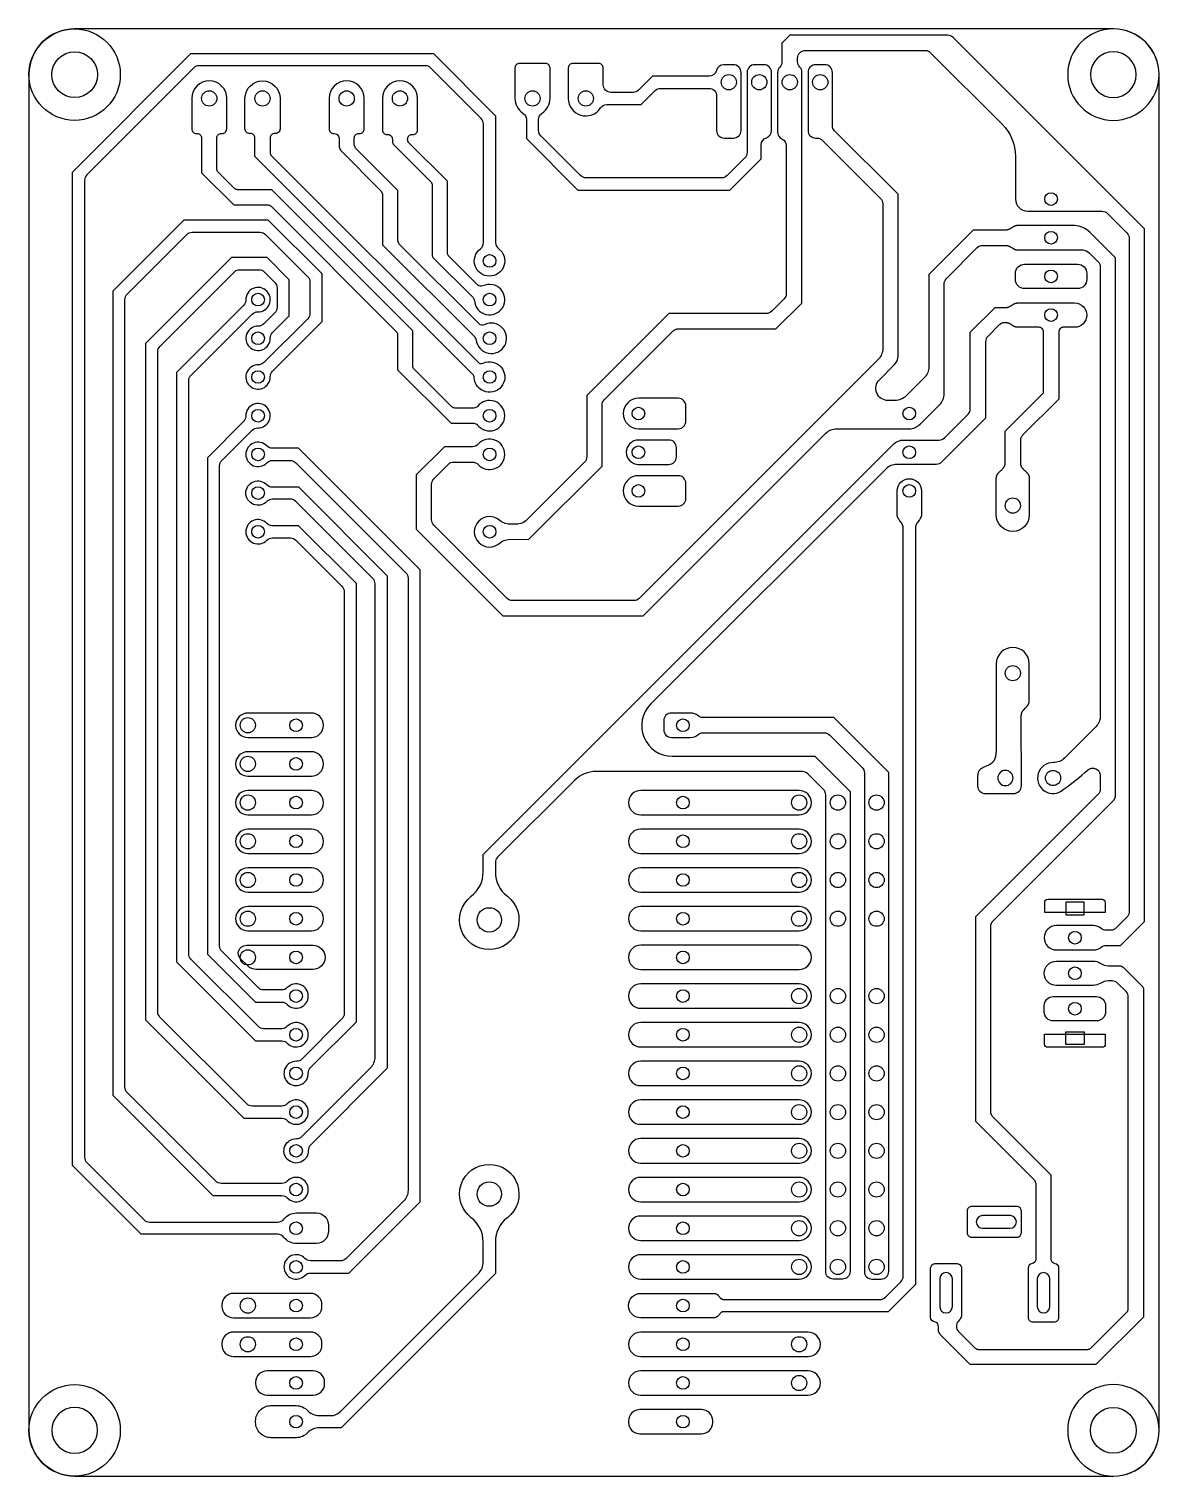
# Model space of a CAD drawing. Extents: x -177 to 52, y -70 to 234.
# Drawn here: x -22.4 to 51.8, y -41.5 to 53.5 of the extents above; entities that cross this region are included whole.
import ezdxf

# ---------------------------------------------------------------- set-up
doc = ezdxf.new("R2010")
doc.units = 0
for name, color, linetype in [('DEFAULT', 7, 'CONTINUOUS'), ('HOLES', 22, 'CONTINUOUS'), ('MOSFET', 7, 'CONTINUOUS'), ('MOSFET$TRACES', 7, 'CONTINUOUS')]:
    doc.layers.add(name, color=color, linetype=linetype)

msp = doc.modelspace()

# ---------------------------------------------------------------- linework, layer by layer
at = {"layer": 'DEFAULT'}
msp.add_line((22.734, 51.15), (22.734, 51.15), dxfattribs=at)
for points in [[(29.757, 3.572), (28.726, 4.604, 0.198912), (28.372, 4.75), (14.824, 4.75, 0.206208), (13.409, 4.164), (8.363, -0.882, 0.198912), (8.216, -1.236), (8.216, -1.852, 0.23352), (9.001, -3.44, -2.952398), (6.63, -3.44, 0.23352), (7.414, -1.852), (7.414, -0.699), (34.334, 26.22, -0.198912), (35.041, 26.513), (37.345, 26.513, 0.198912), (37.699, 26.66), (39.252, 28.212, 0.198912), (39.398, 28.566), (39.398, 33.585), (41.026, 35.213), (41.683, 35.213), (41.709, 35.213), (41.735, 35.214), (41.748, 35.214), (41.761, 35.215), (41.775, 35.216), (41.788, 35.218), (41.801, 35.22), (41.814, 35.222), (41.828, 35.225), (41.841, 35.228), (41.855, 35.231), (41.868, 35.235), (41.882, 35.239), (41.895, 35.244), (41.909, 35.249), (41.922, 35.255), (41.936, 35.261), (41.95, 35.267), (41.964, 35.274), (41.977, 35.281), (42.005, 35.296), (42.033, 35.312), (42.061, 35.328), (42.117, 35.363), (42.173, 35.398), (42.201, 35.415), (42.229, 35.431), (42.256, 35.445), (42.27, 35.452), (42.284, 35.459), (42.298, 35.465), (42.311, 35.471), (42.325, 35.477), (42.339, 35.482), (42.352, 35.487), (42.366, 35.491), (42.379, 35.495), (42.393, 35.498), (42.406, 35.502), (42.419, 35.504), (42.433, 35.506), (42.446, 35.508), (42.459, 35.51), (42.472, 35.511), (42.485, 35.512), (42.499, 35.512), (42.525, 35.513), (42.551, 35.513), (46.243, 35.513, -1), (46.243, 33.913), (45.503, 33.913, 0.414214), (45.203, 33.613), (45.203, 29.2), (42.835, 26.831, 0.198912), (42.688, 26.478), (42.688, 25.073), (42.688, 25.032), (42.69, 24.991), (42.691, 24.971), (42.692, 24.951), (42.695, 24.932), (42.696, 24.922), (42.698, 24.912), (42.699, 24.902), (42.701, 24.893), (42.703, 24.883), (42.706, 24.873), (42.708, 24.864), (42.711, 24.855), (42.714, 24.845), (42.717, 24.836), (42.72, 24.826), (42.724, 24.817), (42.727, 24.808), (42.731, 24.799), (42.735, 24.79), (42.74, 24.781), (42.744, 24.772), (42.749, 24.763), (42.754, 24.754), (42.759, 24.746), (42.764, 24.737), (42.77, 24.728), (42.775, 24.72), (42.781, 24.711), (42.793, 24.694), (42.806, 24.677), (42.82, 24.661), (42.834, 24.644), (42.849, 24.628), (42.864, 24.612), (42.88, 24.596), (42.912, 24.564), (42.98, 24.502), (43.048, 24.439), (43.08, 24.408), (43.096, 24.392), (43.111, 24.376), (43.126, 24.359), (43.14, 24.343), (43.154, 24.326), (43.167, 24.31), (43.179, 24.293), (43.185, 24.284), (43.191, 24.276), (43.196, 24.267), (43.202, 24.258), (43.207, 24.25), (43.212, 24.241), (43.216, 24.232), (43.221, 24.223), (43.225, 24.214), (43.229, 24.205), (43.233, 24.196), (43.237, 24.187), (43.24, 24.177), (43.244, 24.168), (43.247, 24.159), (43.249, 24.149), (43.252, 24.14), (43.255, 24.13), (43.257, 24.121), (43.259, 24.111), (43.261, 24.102), (43.263, 24.092), (43.264, 24.082), (43.266, 24.072), (43.268, 24.052), (43.27, 24.032), (43.271, 24.012), (43.272, 23.972), (43.272, 23.931), (43.272, 21.602, -1), (41.105, 21.602), (41.105, 23.931), (41.105, 23.972), (41.106, 24.012), (41.107, 24.032), (41.109, 24.052), (41.111, 24.072), (41.112, 24.082), (41.114, 24.092), (41.116, 24.102), (41.118, 24.111), (41.12, 24.121), (41.122, 24.13), (41.124, 24.14), (41.127, 24.149), (41.13, 24.159), (41.133, 24.168), (41.136, 24.177), (41.14, 24.187), (41.144, 24.196), (41.147, 24.205), (41.152, 24.214), (41.156, 24.223), (41.16, 24.232), (41.165, 24.241), (41.17, 24.25), (41.175, 24.258), (41.18, 24.267), (41.186, 24.276), (41.192, 24.284), (41.197, 24.293), (41.21, 24.31), (41.223, 24.326), (41.236, 24.343), (41.251, 24.359), (41.265, 24.376), (41.281, 24.392), (41.296, 24.408), (41.329, 24.439), (41.396, 24.502), (41.464, 24.564), (41.497, 24.596), (41.512, 24.612), (41.528, 24.628), (41.542, 24.644), (41.557, 24.661), (41.57, 24.677), (41.583, 24.694), (41.596, 24.711), (41.601, 24.72), (41.607, 24.728), (41.613, 24.737), (41.618, 24.746), (41.623, 24.754), (41.628, 24.763), (41.633, 24.772), (41.637, 24.781), (41.641, 24.79), (41.646, 24.799), (41.649, 24.808), (41.653, 24.817), (41.657, 24.826), (41.66, 24.836), (41.663, 24.845), (41.666, 24.855), (41.668, 24.864), (41.671, 24.873), (41.673, 24.883), (41.675, 24.893), (41.677, 24.902), (41.679, 24.912), (41.68, 24.922), (41.682, 24.932), (41.684, 24.951), (41.686, 24.971), (41.687, 24.991), (41.688, 25.032), (41.688, 25.073), (41.688, 27.099), (43.57, 28.981), (44.203, 29.614), (44.203, 33.613, 0.414214), (43.903, 33.913), (42.551, 33.913), (42.525, 33.913), (42.499, 33.914), (42.485, 33.914), (42.472, 33.915), (42.459, 33.916), (42.446, 33.918), (42.433, 33.92), (42.419, 33.922), (42.406, 33.925), (42.393, 33.928), (42.379, 33.931), (42.366, 33.935), (42.352, 33.939), (42.339, 33.944), (42.325, 33.949), (42.311, 33.955), (42.298, 33.961), (42.284, 33.967), (42.27, 33.974), (42.256, 33.981), (42.229, 33.996), (42.201, 34.012), (42.173, 34.028), (42.117, 34.063), (42.061, 34.098), (42.033, 34.115), (42.005, 34.131), (41.977, 34.145), (41.964, 34.152), (41.95, 34.159), (41.936, 34.165), (41.922, 34.171), (41.909, 34.177), (41.895, 34.182), (41.882, 34.187), (41.868, 34.191), (41.855, 34.195), (41.841, 34.198), (41.828, 34.202), (41.814, 34.204), (41.801, 34.206), (41.788, 34.208), (41.775, 34.21), (41.761, 34.211), (41.748, 34.212), (41.735, 34.212), (41.709, 34.213), (41.683, 34.213), (41.649, 34.213, 0.198912), (41.295, 34.067), (40.544, 33.316, 0.198912), (40.398, 32.962), (40.398, 27.943), (37.515, 25.06, -0.198912), (37.161, 24.913), (34.572, 24.913, 0.198916), (33.865, 24.62), (18.409, 9.164, 0.668179), (19.824, 5.75), (29.201, 5.75), (31.503, 3.447), (31.503, -28.07, -0.414214), (31.003, -28.57), (30.403, -28.57, -0.414214), (29.903, -28.07), (29.903, 3.219, 0.198912)], [(8.216, -26.127), (8.216, -28.207), (-1.907, -38.33), (-3.364, -38.33, 0.208077), (-4.096, -38.648, -0.208077), (-4.867, -38.983), (-6.524, -38.983, -0.414214), (-7.524, -37.983), (-7.524, -37.877, -0.414214), (-6.524, -36.877), (-4.867, -36.877, -0.208077), (-4.096, -37.212, 0.208077), (-3.364, -37.53), (-2.545, -37.53, 0.062229), (-2.422, -37.515, 0.135012), (-1.961, -37.253), (7.122, -28.17, 0.198912), (7.414, -27.463), (7.414, -26.127, 0.23352), (6.63, -24.539, -2.952398), (9.001, -24.539, 0.23352)], [(39.496, -25.828), (42.449, -25.828, 0.414214), (42.749, -25.528), (42.749, -24.104, 0.414214), (42.449, -23.804), (39.496, -23.804, 0.414214), (39.196, -24.104), (39.196, -25.528, 0.414214)], [(42.013, -24.402), (40.2, -24.402, 1), (40.2, -25.229), (42.013, -25.229, 1)], [(38.22, -30.372), (38.22, -28.559, 1), (37.393, -28.559), (37.393, -30.372, 1)], [(44.62, -30.372), (44.62, -28.559, 1), (43.793, -28.559), (43.793, -30.372, 1)]]:
    msp.add_lwpolyline(points, format="xyb", close=True, dxfattribs=at)
for centre in [(23.544, 50), (25.544, 50), (27.544, 50), (29.544, 50)]:
    msp.add_circle(centre, 0.5, dxfattribs=at)
at = {"layer": 'HOLES'}
for points in [[(46.865, -3.829), (45.665, -3.829), (45.665, -4.659), (46.865, -4.659)], [(46.865, -13.159), (45.665, -13.159), (45.665, -12.329), (46.865, -12.329)]]:
    msp.add_lwpolyline(points, close=True, dxfattribs=at)
for centre, radius in [((-19.409, 50.5), 1.5), ((-10.573, 48.938), 0.5), ((-7.073, 48.938), 0.5), ((-1.548, 48.938), 0.5), ((1.952, 48.938), 0.5), ((10.653, 48.938), 0.5), ((14.153, 48.938), 0.5), ((44.703, 42.333), 0.415), ((44.703, 39.793), 0.415), ((7.833, 38.27), 0.415), ((44.703, 37.253), 0.415), ((-7.367, 35.73), 0.415), ((7.833, 35.73), 0.415), ((44.703, 34.713), 0.415), ((-7.367, 33.19), 0.415), ((7.833, 33.19), 0.415), ((-7.367, 30.65), 0.415), ((7.833, 30.65), 0.415), ((-7.367, 28.11), 0.415), ((7.833, 28.11), 0.415), ((17.612, 28.253), 0.415), ((35.392, 28.253), 0.415), ((-7.367, 25.57), 0.415), ((7.833, 25.57), 0.415), ((17.612, 25.713), 0.415), ((35.392, 25.713), 0.415), ((-7.367, 23.03), 0.415), ((17.612, 23.173), 0.415), ((35.392, 23.173), 0.415), ((42.188, 22.208), 0.5), ((-7.367, 20.49), 0.415), ((7.833, 20.49), 0.415), ((42.188, 11.208), 0.5), ((-8.037, 7.79), 0.5), ((-4.867, 7.79), 0.415), ((20.533, 7.79), 0.415), ((-8.037, 5.25), 0.5), ((-4.867, 5.25), 0.415), ((44.829, 4.325), 0.5), ((-8.037, 2.71), 0.5), ((-4.867, 2.71), 0.415), ((20.533, 2.71), 0.415), ((28.163, 2.71), 0.5), ((30.703, 2.71), 0.5), ((33.243, 2.71), 0.5), ((-8.037, 0.17), 0.5), ((-4.867, 0.17), 0.415), ((20.533, 0.17), 0.415), ((28.163, 0.17), 0.5), ((30.703, 0.17), 0.5), ((33.243, 0.17), 0.5), ((-8.037, -2.37), 0.5), ((28.163, -2.37), 0.5), ((30.703, -2.37), 0.5), ((33.243, -2.37), 0.5), ((-4.867, -2.37), 0.415), ((20.533, -2.37), 0.415), ((-8.037, -4.91), 0.5), ((-4.867, -4.91), 0.415), ((20.533, -4.91), 0.415), ((28.163, -4.91), 0.5), ((30.703, -4.91), 0.5), ((33.243, -4.91), 0.5), ((46.265, -6.164), 0.415), ((-8.037, -7.45), 0.5), ((-4.867, -7.45), 0.415), ((20.533, -7.45), 0.415), ((46.265, -8.494), 0.415), ((28.163, -9.99), 0.5), ((30.703, -9.99), 0.5), ((33.243, -9.99), 0.5), ((-4.867, -9.99), 0.415), ((20.533, -9.99), 0.415), ((46.265, -10.824), 0.415), ((-4.867, -12.53), 0.415), ((20.533, -12.53), 0.415), ((28.163, -12.53), 0.5), ((30.703, -12.53), 0.5), ((33.243, -12.53), 0.5), ((-4.867, -15.07), 0.415), ((20.533, -15.07), 0.415), ((28.163, -15.07), 0.5), ((30.703, -15.07), 0.5), ((33.243, -15.07), 0.5), ((-4.867, -17.61), 0.415), ((20.533, -17.61), 0.415), ((28.163, -17.61), 0.5), ((30.703, -17.61), 0.5), ((33.243, -17.61), 0.5), ((-4.867, -20.15), 0.415), ((20.533, -20.15), 0.415), ((28.163, -20.15), 0.5), ((30.703, -20.15), 0.5), ((33.243, -20.15), 0.5), ((-4.867, -22.69), 0.415), ((20.533, -22.69), 0.415), ((28.163, -22.69), 0.5), ((30.703, -22.69), 0.5), ((33.243, -22.69), 0.5), ((-4.867, -25.23), 0.415), ((20.533, -25.23), 0.415), ((28.163, -25.23), 0.5), ((30.703, -25.23), 0.5), ((33.243, -25.23), 0.5), ((-4.867, -27.77), 0.415), ((20.533, -27.77), 0.415), ((28.163, -27.77), 0.5), ((30.703, -27.77), 0.5), ((33.243, -27.77), 0.5), ((-8.037, -30.31), 0.5), ((-4.867, -30.31), 0.415), ((20.533, -30.31), 0.415), ((-8.037, -32.85), 0.5), ((-4.867, -32.85), 0.415), ((20.533, -32.85), 0.415), ((28.163, -32.85), 0.5), ((-4.867, -35.39), 0.415), ((20.533, -35.39), 0.415), ((28.163, -35.39), 0.5), ((48.791, -38.5), 1.5), ((-4.867, -37.93), 0.415), ((20.533, -37.93), 0.415)]:
    msp.add_circle(centre, radius, dxfattribs=at)
at = {"layer": 'HOLES', "extrusion": (0, 0, -1)}
for centre, radius in [((-48.791, 50.5), 1.5), ((-41.702, 4.325), 0.5), ((19.409, -38.5), 1.5)]:
    msp.add_circle(centre, radius, dxfattribs=at)
at = {"layer": 'MOSFET'}
msp.add_lwpolyline([(51.791, -38.5), (51.791, 50.5, 0.414214), (48.791, 53.5), (-19.409, 53.5, 0.414214), (-22.409, 50.5), (-22.409, -38.5, 0.414214), (-19.409, -41.5), (48.791, -41.5, 0.414214)], format="xyb", close=True, dxfattribs=at)
for centre in [(-19.409, 50.5), (-19.409, -38.5)]:
    msp.add_circle(centre, 3, dxfattribs=at)
at = {"layer": 'MOSFET', "extrusion": (0, 0, -1)}
for centre in [(-48.791, 50.5), (-48.791, -38.5)]:
    msp.add_circle(centre, 3, dxfattribs=at)
at = {"layer": 'MOSFET$TRACES'}
for points in [[(26.887, 51, 0.195996), (26.744, 50.65), (26.744, 46.735, 0.289261), (27.029, 46.283, -0.289261), (27.314, 45.832), (27.314, 36.126, -0.198912), (27.168, 35.772), (26.36, 34.964, -0.198912), (26.006, 34.818), (19.61, 34.818), (14.219, 29.427), (14.219, 25.413, -0.198912), (14.073, 25.059), (10.223, 21.21), (10.061, 21.102), (9.892, 21.031), (9.701, 20.993), (9.057, 20.992), (8.853, 21.035), (8.665, 21.119), (8.523, 21.214, 2.339902), (8.526, 19.768), (8.667, 19.864), (8.855, 19.948), (9.059, 19.992), (10.422, 19.994), (15.221, 24.793), (15.221, 25.206), (15.221, 28.805, -0.198915), (15.367, 29.159), (19.88, 33.671, -0.198912), (20.233, 33.818), (26.629, 33.818), (28.344, 35.503), (28.344, 50.65, 0.195996), (28.202, 51, -0.195996), (28.059, 51.349), (28.059, 51.585, -0.414214), (28.559, 52.085), (36.441, 52.085, -0.198912), (36.795, 51.939), (41.485, 47.249, -0.198912), (42.363, 45.128), (42.363, 42.333, 0.414214), (43.163, 41.533), (48.053, 41.533, -0.198912), (48.406, 41.387), (49.685, 40.108, -0.198912), (49.831, 39.755), (49.831, -4.463, -0.198912), (49.685, -4.817), (48.984, -5.517, -0.198912), (48.631, -5.664), (48.31, -5.664, -0.174641), (47.991, -5.549, 0.174641), (47.482, -5.365), (45.047, -5.365, 1), (45.047, -6.962), (47.482, -6.962, 0.174641), (47.991, -6.779, -0.174641), (48.31, -6.664), (49.254, -6.664), (50.831, -5.086), (50.831, 40.378), (38.27, 52.939, 0.198912), (37.916, 53.085), (27.555, 53.085), (27.029, 52.56), (27.029, 51.349, -0.195996)], [(3.609, 51.088), (-11.233, 51.088, 0.198912), (-11.587, 50.942), (-18.61, 43.919, 0.198912), (-18.756, 43.565), (-18.756, -20.565, 0.198912), (-18.61, -20.918), (-14.845, -24.684, 0.198912), (-14.491, -24.83), (-6.067, -24.83, 0.236068), (-5.667, -24.63, -0.23985), (-4.836, -24.23), (-3.537, -24.23, -0.414214), (-2.737, -25.03), (-2.737, -25.43, -0.414214), (-3.537, -26.23), (-4.836, -26.23, -0.240749), (-5.667, -25.83, 0.240283), (-6.067, -25.63), (-15.03, -25.63), (-19.556, -21.103), (-19.556, 44.104), (-11.772, 51.888), (4.147, 51.888), (8.233, 47.802), (8.233, 39.47, 0.236068), (8.433, 39.07, -3), (7.233, 39.07, 0.236068), (7.433, 39.47), (7.433, 47.263, 0.198912), (7.287, 47.617), (3.962, 50.942, 0.198912)], [(24.598, 45.034), (23.434, 43.87, -0.198912), (23.08, 43.724), (14.167, 43.724, -0.198912), (13.813, 43.87), (11.2, 46.484, -0.198912), (11.053, 46.837), (11.053, 47.555, -0.253709), (11.281, 47.974, 0.253709), (11.803, 48.938), (11.803, 50.938, 0.414214), (11.503, 51.238), (9.803, 51.238, 0.414214), (9.503, 50.938), (9.503, 48.938, 0.253709), (10.026, 47.974, -0.253709), (10.253, 47.555), (10.253, 46.299), (13.628, 42.924), (23.619, 42.924), (25.674, 44.979), (25.674, 45.888, -0.31881), (26.009, 46.36, 0.31881), (26.344, 46.832), (26.344, 50.65, 0.414214), (25.844, 51.15), (25.244, 51.15, 0.414214), (24.744, 50.65), (24.744, 45.388, -0.198912)], [(23.244, 46.332), (23.844, 46.332, 0.414214), (24.344, 46.832), (24.344, 50.65, 0.414214), (23.844, 51.15), (23.213, 51.15, 0.341999), (22.729, 50.775, -0.341999), (22.244, 50.4), (18.526, 50.4), (17.611, 49.485, -0.198912), (17.257, 49.338), (15.803, 49.338, -0.414214), (15.303, 49.838), (15.303, 50.938, 0.414214), (15.003, 51.238), (13.303, 51.238, 0.414214), (13.003, 50.938), (13.003, 48.938, 0.746357), (15.117, 48.311, -0.253709), (15.536, 48.538), (17.796, 48.538), (18.711, 49.454, -0.198912), (19.065, 49.6), (22.244, 49.6, -0.414214), (22.744, 49.1), (22.744, 46.832, 0.414214)], [(1.798, 33.424), (1.798, 31.122), (5.309, 27.61), (6.809, 27.61, -0.230961), (7.045, 27.495, 2.905869), (7.045, 28.725, -0.230961), (6.809, 28.61), (5.565, 28.61, -0.198912), (5.353, 28.698), (2.886, 31.165, -0.198912), (2.798, 31.377), (2.798, 33.679), (-6.469, 42.946), (-8.707, 42.946, -0.198912), (-8.919, 43.034), (-9.985, 44.099, -0.198912), (-10.073, 44.311), (-10.073, 46.338, -0.414214), (-9.773, 46.638), (-9.723, 46.638, 0.414214), (-9.423, 46.938), (-9.423, 48.938, 1), (-11.723, 48.938), (-11.723, 46.938, 0.414214), (-11.423, 46.638), (-11.373, 46.638, -0.414214), (-11.073, 46.338), (-11.073, 44.056), (-8.963, 41.946), (-6.725, 41.946, -0.198912), (-6.512, 41.858), (1.71, 33.636, -0.198912)], [(-7.573, 46.338, 0.414214), (-7.873, 46.638), (-7.923, 46.638, -0.414214), (-8.223, 46.938), (-8.223, 48.938, -1), (-5.923, 48.938), (-5.923, 46.938, -0.414214), (-6.223, 46.638), (-6.273, 46.638, 0.414214), (-6.573, 46.338), (-6.573, 45.39, 0.198912), (-6.485, 45.177), (7.075, 31.618, 0.314564), (7.413, 31.558, -3.310049), (6.834, 30.614, 0.189462), (6.746, 30.815), (-7.573, 45.134)], [(0.815, 39.332), (6.868, 33.278), (6.955, 33.095, 3.257178), (7.493, 34.079, -0.325935), (7.144, 34.134), (1.903, 39.375), (1.815, 39.587), (1.815, 42.901), (-0.96, 45.676), (-1.048, 45.888), (-1.048, 46.338, -0.414214), (-0.748, 46.638), (-0.698, 46.638, 0.414214), (-0.398, 46.938), (-0.398, 48.938, 1), (-2.698, 48.938), (-2.698, 48.938), (-2.698, 46.938, 0.414214), (-2.398, 46.638, -0.410752), (-2.048, 46.338), (-2.048, 45.757), (-1.96, 45.545), (0.727, 42.858), (0.815, 42.645)], [(4.158, 38.457), (6.748, 35.868, -0.184091), (6.835, 35.673, 3.292465), (7.4, 36.631, -0.318647), (7.058, 36.689), (5.158, 38.589, -0.198912), (5.07, 38.801), (5.07, 43.502), (2.54, 46.032, -0.198912), (2.452, 46.244), (2.452, 46.27, -0.414214), (2.752, 46.57), (2.802, 46.57, 0.414214), (3.102, 46.87), (3.102, 48.938, 1), (0.802, 48.938), (0.802, 46.87, 0.414214), (1.102, 46.57), (1.152, 46.57, -0.414214), (1.452, 46.27), (1.452, 46.113, 0.198912), (1.54, 45.901), (3.982, 43.459, -0.198912), (4.07, 43.246), (4.07, 38.67, 0.198925)], [(-16.111, -15.967), (-16.111, 35.738, -0.198912), (-15.964, 36.092), (-12.046, 40.01, -0.198912), (-11.693, 40.156), (-7.231, 40.156, -0.198912), (-6.878, 40.01), (-4.103, 37.235, -0.198912), (-3.957, 36.881), (-3.957, 34.833, -0.198912), (-4.103, 34.479), (-6.986, 31.596, -0.204302), (-7.35, 31.45, 2.486759), (-6.567, 30.667, -0.204302), (-6.42, 31.031), (-3.157, 34.294), (-3.157, 37.42), (-6.693, 40.956), (-12.231, 40.956), (-16.911, 36.277), (-16.911, -16.506), (-10.326, -23.09), (-5.805, -23.09, -0.204302), (-5.444, -23.244, 2.486759), (-5.444, -22.136, -0.204302), (-5.805, -22.29), (-9.788, -22.29, -0.198912), (-10.141, -22.144), (-15.964, -16.321, -0.198912)], [(-8.109, -17.064), (-13.805, -11.368, -0.198912), (-13.952, -11.014), (-13.952, 32.309, -0.198912), (-13.805, 32.663), (-8.919, 37.549, -0.198912), (-8.565, 37.696), (-7.311, 37.696, -0.198912), (-6.957, 37.549), (-6.262, 36.854, -0.198912), (-6.116, 36.5), (-6.116, 35.214, -0.198912), (-6.262, 34.86), (-6.986, 34.136, -0.204302), (-7.35, 33.99, 2.486759), (-6.567, 33.207, -0.204302), (-6.42, 33.571), (-5.316, 34.675), (-5.316, 37.039), (-6.772, 38.496), (-9.104, 38.496), (-14.752, 32.848), (-14.752, -11.553), (-8.294, -18.01), (-5.805, -18.01, -0.204302), (-5.444, -18.164, 2.486759), (-5.444, -17.056, -0.204302), (-5.805, -17.21), (-7.756, -17.21, -0.198912)], [(47.043, 37.453), (47.043, 37.053, -0.414214), (46.443, 36.453), (42.963, 36.453, -0.414214), (42.363, 37.053), (42.363, 37.453, -0.414214), (42.963, 38.053), (46.443, 38.053, -0.414214)], [(-7.347, -11.984), (-11.773, -7.558, -0.198912), (-11.92, -7.204), (-11.92, 30.404, -0.198912), (-11.773, 30.758), (-7.747, 34.784, -0.204309), (-7.383, 34.93, 2.48711), (-8.166, 35.714, -0.204302), (-8.313, 35.35), (-12.72, 30.943), (-12.72, -7.743), (-7.532, -12.93), (-5.805, -12.93, -0.204302), (-5.444, -13.084, 2.486759), (-5.444, -11.976, -0.204302), (-5.805, -12.13), (-6.994, -12.13, -0.198912)], [(-7.347, -9.444), (-9.741, -7.05, -0.198912), (-9.888, -6.696), (-9.888, 24.816, -0.198912), (-9.741, 25.17), (-7.747, 27.164, -0.204302), (-7.383, 27.31, 2.486759), (-8.166, 28.094, -0.204302), (-8.313, 27.73), (-10.688, 25.355), (-10.688, -7.235), (-7.532, -10.39), (-5.805, -10.39, -0.204302), (-5.444, -10.544, 2.486759), (-5.444, -9.436, -0.204302), (-5.805, -9.59), (-6.994, -9.59, -0.198912)], [(17.612, 27.253), (20.224, 27.253, 0.414214), (20.724, 27.753), (20.724, 28.753, 0.414214), (20.224, 29.253), (17.612, 29.253, 1)], [(2.188, -23.452), (-1.584, -27.224, -0.198912), (-1.937, -27.37), (-3.929, -27.37, -0.204302), (-4.289, -27.216, 2.486759), (-4.289, -28.324, -0.204302), (-3.929, -28.17), (-1.399, -28.17), (3.28, -23.491), (3.28, 17.989), (-4.701, 25.97), (-6.428, 25.97, -0.204302), (-6.789, 26.124, 2.486759), (-6.789, 25.016, -0.204302), (-6.428, 25.17), (-5.239, 25.17, -0.198912), (-4.886, 25.024), (2.334, 17.804, -0.198912), (2.48, 17.45), (2.48, -22.745, -0.198912)], [(19.602, 24.913, 0.414214), (20.102, 25.413), (20.102, 26.013, 0.414214), (19.602, 26.513), (17.612, 26.513, 1), (17.612, 24.913)], [(0.321, -13.982), (0.321, 17.069, 0.198912), (0.175, 17.423), (-4.886, 22.484, 0.198912), (-5.239, 22.63), (-6.428, 22.63, 0.204302), (-6.789, 22.476, -2.486759), (-6.789, 23.584, 0.204302), (-6.428, 23.43), (-4.701, 23.43), (1.121, 17.608), (1.121, -14.728), (-3.92, -19.77, 0.204302), (-4.067, -20.133, -2.486759), (-4.85, -19.35, 0.204302), (-4.486, -19.204), (0.029, -14.689, 0.198912)], [(17.612, 22.173), (20.224, 22.173, 0.414214), (20.724, 22.673), (20.724, 23.673, 0.414214), (20.224, 24.173), (17.612, 24.173, 1)], [(34.992, -28.392), (34.992, 20.694), (34.992, 20.726), (34.992, 20.757), (34.991, 20.773), (34.99, 20.789), (34.988, 20.805), (34.986, 20.82), (34.984, 20.836), (34.981, 20.852), (34.977, 20.867), (34.973, 20.883), (34.968, 20.899), (34.963, 20.914), (34.957, 20.93), (34.951, 20.945), (34.944, 20.961), (34.937, 20.976), (34.929, 20.992), (34.92, 21.007), (34.912, 21.022), (34.902, 21.038), (34.893, 21.053), (34.882, 21.068), (34.861, 21.099), (34.839, 21.129), (34.792, 21.191), (34.746, 21.252), (34.724, 21.282), (34.703, 21.313), (34.692, 21.328), (34.683, 21.343), (34.673, 21.359), (34.664, 21.374), (34.656, 21.389), (34.648, 21.405), (34.641, 21.42), (34.634, 21.436), (34.628, 21.451), (34.622, 21.467), (34.617, 21.482), (34.612, 21.498), (34.608, 21.514), (34.604, 21.529), (34.601, 21.545), (34.599, 21.561), (34.597, 21.576), (34.595, 21.592), (34.594, 21.608), (34.593, 21.624), (34.593, 21.655), (34.592, 21.687), (34.592, 23.173, -1), (36.192, 23.173), (36.192, 21.687), (36.192, 21.655), (36.192, 21.624), (36.191, 21.608), (36.19, 21.592), (36.188, 21.576), (36.186, 21.561), (36.184, 21.545), (36.181, 21.529), (36.177, 21.514), (36.173, 21.498), (36.168, 21.482), (36.163, 21.467), (36.157, 21.451), (36.151, 21.436), (36.144, 21.42), (36.137, 21.405), (36.129, 21.389), (36.12, 21.374), (36.112, 21.359), (36.102, 21.343), (36.093, 21.328), (36.082, 21.313), (36.061, 21.282), (36.039, 21.252), (35.992, 21.191), (35.946, 21.129), (35.924, 21.099), (35.903, 21.068), (35.892, 21.053), (35.883, 21.038), (35.873, 21.022), (35.864, 21.007), (35.856, 20.992), (35.848, 20.976), (35.841, 20.961), (35.834, 20.945), (35.828, 20.93), (35.822, 20.914), (35.817, 20.899), (35.812, 20.883), (35.808, 20.867), (35.804, 20.852), (35.801, 20.836), (35.799, 20.82), (35.797, 20.805), (35.795, 20.789), (35.794, 20.773), (35.793, 20.757), (35.793, 20.726), (35.792, 20.694), (35.792, -28.93), (34.013, -30.71), (23.266, -30.71), (23.238, -30.71), (23.225, -30.71), (23.211, -30.711), (23.198, -30.712), (23.185, -30.713), (23.172, -30.714), (23.165, -30.715), (23.159, -30.716), (23.153, -30.718), (23.146, -30.719), (23.14, -30.72), (23.134, -30.722), (23.127, -30.724), (23.121, -30.725), (23.115, -30.727), (23.109, -30.73), (23.103, -30.732), (23.097, -30.734), (23.091, -30.737), (23.085, -30.739), (23.079, -30.742), (23.074, -30.745), (23.068, -30.748), (23.062, -30.751), (23.057, -30.755), (23.051, -30.758), (23.045, -30.762), (23.04, -30.766), (23.034, -30.77), (23.029, -30.774), (23.024, -30.778), (23.018, -30.782), (23.008, -30.791), (22.997, -30.8), (22.987, -30.81), (22.977, -30.82), (22.967, -30.831), (22.957, -30.841), (22.938, -30.864), (22.9, -30.91), (22.861, -30.956), (22.842, -30.979), (22.832, -30.989), (22.822, -31), (22.812, -31.01), (22.802, -31.02), (22.791, -31.029), (22.781, -31.038), (22.775, -31.042), (22.77, -31.046), (22.765, -31.05), (22.759, -31.054), (22.754, -31.058), (22.748, -31.062), (22.743, -31.065), (22.737, -31.069), (22.731, -31.072), (22.726, -31.075), (22.72, -31.078), (22.714, -31.081), (22.708, -31.083), (22.702, -31.086), (22.696, -31.088), (22.69, -31.091), (22.684, -31.093), (22.678, -31.095), (22.672, -31.096), (22.666, -31.098), (22.659, -31.1), (22.653, -31.101), (22.647, -31.102), (22.64, -31.104), (22.634, -31.105), (22.627, -31.106), (22.614, -31.107), (22.601, -31.108), (22.588, -31.109), (22.574, -31.11), (22.561, -31.11), (22.533, -31.11), (17.756, -31.11, -1), (17.756, -29.51), (22.533, -29.51), (22.561, -29.51), (22.574, -29.51), (22.588, -29.511), (22.601, -29.512), (22.614, -29.513), (22.627, -29.514), (22.634, -29.515), (22.64, -29.516), (22.647, -29.518), (22.653, -29.519), (22.659, -29.52), (22.666, -29.522), (22.672, -29.524), (22.678, -29.525), (22.684, -29.527), (22.69, -29.53), (22.696, -29.532), (22.702, -29.534), (22.708, -29.537), (22.714, -29.539), (22.72, -29.542), (22.726, -29.545), (22.731, -29.548), (22.737, -29.551), (22.743, -29.555), (22.748, -29.558), (22.754, -29.562), (22.759, -29.566), (22.765, -29.57), (22.77, -29.574), (22.775, -29.578), (22.781, -29.582), (22.791, -29.591), (22.802, -29.6), (22.812, -29.61), (22.822, -29.62), (22.832, -29.631), (22.842, -29.641), (22.861, -29.664), (22.9, -29.71), (22.938, -29.756), (22.957, -29.779), (22.967, -29.789), (22.977, -29.8), (22.987, -29.81), (22.997, -29.82), (23.008, -29.829), (23.018, -29.838), (23.024, -29.842), (23.029, -29.846), (23.034, -29.85), (23.04, -29.854), (23.045, -29.858), (23.051, -29.862), (23.057, -29.865), (23.062, -29.869), (23.068, -29.872), (23.074, -29.875), (23.079, -29.878), (23.085, -29.881), (23.091, -29.883), (23.097, -29.886), (23.103, -29.888), (23.109, -29.891), (23.115, -29.893), (23.121, -29.895), (23.127, -29.896), (23.134, -29.898), (23.14, -29.9), (23.146, -29.901), (23.153, -29.902), (23.159, -29.904), (23.165, -29.905), (23.172, -29.906), (23.185, -29.907), (23.198, -29.908), (23.211, -29.909), (23.225, -29.91), (23.238, -29.91), (23.266, -29.91), (33.474, -29.91, 0.198912), (33.828, -29.764), (34.846, -28.745, 0.198912)], [(-1.857, -11.495), (-4.486, -14.124, -0.204302), (-4.85, -14.27, 2.486759), (-4.067, -15.053, -0.204302), (-3.92, -14.689), (-0.911, -11.68), (-0.911, 17.1), (-4.701, 20.89), (-6.428, 20.89, -0.204302), (-6.789, 21.044, 2.486759), (-6.789, 19.936, -0.204302), (-6.428, 20.09), (-5.239, 20.09, -0.198912), (-4.886, 19.944), (-1.857, 16.915, -0.198912), (-1.711, 16.561), (-1.711, -11.141, -0.198912)], [(40.378, 3.309), (42.25, 3.309, 0.414214), (42.75, 3.809), (42.745, 8.343), (42.745, 8.383), (42.746, 8.424), (42.747, 8.444), (42.749, 8.464), (42.751, 8.484), (42.753, 8.503), (42.757, 8.523), (42.758, 8.532), (42.76, 8.542), (42.763, 8.551), (42.765, 8.561), (42.768, 8.57), (42.77, 8.58), (42.773, 8.589), (42.777, 8.598), (42.78, 8.607), (42.783, 8.616), (42.787, 8.625), (42.791, 8.634), (42.795, 8.643), (42.799, 8.652), (42.804, 8.661), (42.808, 8.67), (42.813, 8.678), (42.818, 8.687), (42.829, 8.704), (42.84, 8.721), (42.851, 8.738), (42.864, 8.755), (42.877, 8.771), (42.89, 8.787), (42.904, 8.803), (42.918, 8.819), (42.947, 8.851), (43.008, 8.913), (43.07, 8.976), (43.099, 9.008), (43.113, 9.023), (43.127, 9.04), (43.14, 9.056), (43.153, 9.072), (43.165, 9.089), (43.177, 9.106), (43.188, 9.122), (43.199, 9.14), (43.204, 9.148), (43.208, 9.157), (43.213, 9.166), (43.217, 9.175), (43.222, 9.183), (43.226, 9.192), (43.23, 9.201), (43.233, 9.21), (43.237, 9.22), (43.24, 9.229), (43.243, 9.238), (43.246, 9.247), (43.249, 9.257), (43.252, 9.266), (43.254, 9.275), (43.256, 9.285), (43.258, 9.294), (43.26, 9.304), (43.264, 9.324), (43.266, 9.343), (43.268, 9.363), (43.27, 9.383), (43.271, 9.403), (43.272, 9.443), (43.272, 9.484), (43.272, 11.814, 1), (41.105, 11.814), (41.105, 6.6), (41.102, 6.248), (41.096, 6.093), (41.091, 6.021), (41.085, 5.953), (41.077, 5.888), (41.068, 5.827), (41.063, 5.797), (41.057, 5.768), (41.051, 5.741), (41.045, 5.714), (41.038, 5.687), (41.031, 5.662), (41.023, 5.637), (41.015, 5.613), (41.006, 5.59), (40.997, 5.567), (40.988, 5.546), (40.978, 5.525), (40.967, 5.504), (40.957, 5.484), (40.945, 5.465), (40.934, 5.447), (40.922, 5.429), (40.91, 5.412), (40.897, 5.395), (40.884, 5.379), (40.87, 5.364), (40.857, 5.349), (40.842, 5.334), (40.828, 5.32), (40.813, 5.307), (40.798, 5.294), (40.783, 5.281), (40.767, 5.269), (40.751, 5.258), (40.735, 5.246), (40.719, 5.235), (40.702, 5.225), (40.685, 5.215), (40.668, 5.205), (40.634, 5.186), (40.598, 5.168), (40.563, 5.151), (40.491, 5.119), (40.349, 5.059), (40.281, 5.029), (40.248, 5.013), (40.215, 4.997), (40.184, 4.981), (40.169, 4.972), (40.155, 4.964), (40.14, 4.955), (40.126, 4.946), (40.112, 4.936), (40.099, 4.927), (40.086, 4.917), (40.073, 4.907), (40.061, 4.897), (40.049, 4.886), (40.037, 4.876), (40.026, 4.865), (40.015, 4.853), (40.005, 4.842), (39.995, 4.83), (39.985, 4.817), (39.976, 4.805), (39.968, 4.792), (39.96, 4.779), (39.952, 4.766), (39.945, 4.752), (39.938, 4.738), (39.931, 4.723), (39.925, 4.709), (39.92, 4.694), (39.914, 4.679), (39.91, 4.663), (39.905, 4.647), (39.901, 4.631), (39.898, 4.615), (39.894, 4.598), (39.891, 4.581), (39.889, 4.564), (39.887, 4.547), (39.885, 4.529), (39.883, 4.511), (39.881, 4.475), (39.879, 4.438), (39.878, 4.401), (39.878, 4.325), (39.878, 3.809, 0.414214)], [(-8.037, 6.99), (-3.867, 6.99, 1), (-3.867, 8.59), (-8.037, 8.59, 1)], [(32.443, 4.66), (32.443, -28.07, 0.414214), (32.943, -28.57), (33.543, -28.57, 0.414214), (34.043, -28.07), (34.043, 4.681), (30.435, 8.29), (21.846, 8.29, -0.175046), (21.527, 8.405, 0.175046), (21.016, 8.59), (19.771, 8.59, 0.414214), (19.271, 8.09), (19.271, 7.49, 0.414214), (19.771, 6.99), (21.016, 6.99, 0.175046), (21.527, 7.175, -0.175046), (21.846, 7.29), (29.813, 7.29, -0.198912), (30.167, 7.144), (32.297, 5.014, -0.198912)], [(-8.037, 4.45), (-3.867, 4.45, 1), (-3.867, 6.05), (-8.037, 6.05, 1)], [(-8.037, 1.91), (-3.867, 1.91, 1), (-3.867, 3.51), (-8.037, 3.51, 1)], [(28.163, 1.91, 1), (28.163, 3.51), (17.756, 3.51, 1), (17.756, 1.91)], [(-8.037, -0.63), (-3.867, -0.63, 1), (-3.867, 0.97), (-8.037, 0.97, 1)], [(28.163, -0.63, 1), (28.163, 0.97), (17.756, 0.97, 1), (17.756, -0.63)], [(-8.037, -3.17), (-3.867, -3.17, 1), (-3.867, -1.57), (-8.037, -1.57, 1)], [(28.163, -3.17, 1), (28.163, -1.57), (17.756, -1.57, 1), (17.756, -3.17)], [(44.282, -3.838, -0.414206), (44.483, -3.638), (48.046, -3.638, -0.414206), (48.247, -3.838), (48.247, -4.494), (44.282, -4.494)], [(-8.037, -5.71), (-3.867, -5.71, 1), (-3.867, -4.11), (-8.037, -4.11, 1)], [(28.163, -5.71, 1), (28.163, -4.11), (17.756, -4.11, 1), (17.756, -5.71)], [(-7.471, -8.25, -0.200041), (-8.04, -8.013), (-8.555, -7.493, -0.484262), (-8.381, -6.728, -0.111853), (-8.037, -6.65), (-3.768, -6.65, -1), (-3.768, -8.25)], [(28.163, -8.25, 1), (28.163, -6.65), (17.756, -6.65, 1), (17.756, -8.25)], [(49.425, -8.082), (50.686, -9.342, -0.198912), (50.773, -9.554), (50.773, -31.06), (47.648, -34.185), (39.384, -34.185), (37.395, -32.195), (37.307, -31.983), (37.307, -31.677, 0.371766), (37.051, -31.38, -0.371766), (36.795, -31.083), (36.795, -27.855, -0.414214), (37.095, -27.555), (38.519, -27.555, -0.414214), (38.819, -27.855), (38.819, -30.896, -0.174987), (38.703, -31.215), (38.598, -31.343, 0.387386), (38.629, -32.016), (39.711, -33.097, 0.19891), (39.923, -33.185), (47.11, -33.185, 0.198912), (47.322, -33.097), (49.685, -30.734, 0.198856), (49.773, -30.522), (49.773, -10.053, 0.198912), (49.627, -9.699), (49.068, -9.14, 0.198912), (48.714, -8.994), (48.474, -8.994, 0.147114), (47.922, -9.16, -0.147114), (47.482, -9.292), (45.047, -9.292, -1), (45.047, -7.695), (47.482, -7.695, -0.147114), (47.922, -7.828, 0.147114), (48.474, -7.994), (49.213, -7.994, -0.198912)], [(28.163, -10.79, 1), (28.163, -9.19), (17.756, -9.19, 1), (17.756, -10.79)], [(44.249, -11.022), (44.249, -10.625, -0.414214), (44.849, -10.025), (47.68, -10.025, -0.414214), (48.28, -10.625), (48.28, -11.022, -0.414214), (47.68, -11.622), (44.849, -11.622, -0.414214)], [(28.163, -13.33, 1), (28.163, -11.73), (17.756, -11.73, 1), (17.756, -13.33)], [(48.258, -13.15, -0.41419), (48.056, -13.35), (44.473, -13.35, -0.41419), (44.271, -13.15), (44.271, -12.494), (48.258, -12.494)], [(28.163, -15.87, 1), (28.163, -14.27), (17.756, -14.27, 1), (17.756, -15.87)], [(28.163, -18.41, 1), (28.163, -16.81), (17.756, -16.81, 1), (17.756, -18.41)], [(28.163, -20.95, 1), (28.163, -19.35), (17.756, -19.35, 1), (17.756, -20.95)], [(28.163, -23.49, 1), (28.163, -21.89), (17.756, -21.89, 1), (17.756, -23.49)], [(28.163, -26.03, 1), (28.163, -24.43), (17.756, -24.43, 1), (17.756, -26.03)], [(28.163, -28.57, 1), (28.163, -26.97), (17.756, -26.97, 1), (17.756, -28.57)], [(-3.919, -29.51), (-8.984, -29.51, 0.414214), (-9.734, -30.26), (-9.734, -30.36, 0.414214), (-8.984, -31.11), (-3.919, -31.11, 0.414214), (-3.169, -30.36), (-3.169, -30.26, 0.414214)], [(-3.919, -32.05), (-8.984, -32.05, 0.414214), (-9.734, -32.8), (-9.734, -32.9, 0.414214), (-8.984, -33.65), (-3.919, -33.65, 0.414214), (-3.169, -32.9), (-3.169, -32.8, 0.414214)], [(28.752, -33.65, 1), (28.752, -32.05), (17.756, -32.05, 1), (17.756, -33.65)], [(-6.774, -36.19), (-3.749, -36.19, 0.414214), (-2.999, -35.44), (-2.999, -35.34, 0.414214), (-3.749, -34.59), (-6.774, -34.59, 0.414214), (-7.524, -35.34), (-7.524, -35.44, 0.414214)], [(28.752, -36.19, 1), (28.752, -34.59), (17.756, -34.59, 1), (17.756, -36.19)], [(21.742, -37.13), (17.706, -37.13, 0.414214), (16.956, -37.88), (16.956, -37.98, 0.414214), (17.706, -38.73), (21.742, -38.73, 0.414214), (22.492, -37.98), (22.492, -37.88, 0.414214)]]:
    msp.add_lwpolyline(points, format="xyb", close=True, dxfattribs=at)
msp.add_lwpolyline([(33.653, 39.666), (33.653, 32.525, -0.198912), (33.361, 31.818), (17.661, 16.119, -0.198912), (17.308, 15.972), (9.334, 15.972, -0.198912), (8.98, 16.119), (4.17, 20.929, -0.198912), (4.024, 21.282), (4.024, 23.603, -0.198912), (4.17, 23.957), (5.137, 24.924, -0.198912), (5.491, 25.07), (6.715, 25.07, -0.213422), (7.088, 24.903, 2.618034), (7.088, 26.237, -0.213422), (6.715, 26.07), (4.869, 26.07), (3.024, 24.225), (3.024, 20.661), (8.712, 14.972), (17.929, 14.972), (29.917, 26.96, -0.198912), (30.624, 27.253), (35.392, 27.253, 0.198912), (36.1, 27.546), (37.386, 28.832, 0.198912), (37.678, 29.539), (37.678, 36.76, -0.198912), (37.825, 37.114), (39.858, 39.147, -0.198912), (40.212, 39.293), (41.683, 39.293), (41.709, 39.293), (41.735, 39.292), (41.748, 39.292), (41.761, 39.291), (41.775, 39.29), (41.788, 39.288), (41.801, 39.286), (41.814, 39.284), (41.828, 39.282), (41.841, 39.278), (41.855, 39.275), (41.868, 39.271), (41.882, 39.267), (41.895, 39.262), (41.909, 39.257), (41.922, 39.251), (41.936, 39.245), (41.95, 39.239), (41.964, 39.232), (41.977, 39.225), (42.005, 39.211), (42.033, 39.195), (42.061, 39.178), (42.117, 39.143), (42.173, 39.108), (42.201, 39.092), (42.229, 39.076), (42.256, 39.061), (42.27, 39.054), (42.284, 39.047), (42.298, 39.041), (42.311, 39.035), (42.325, 39.029), (42.339, 39.024), (42.352, 39.019), (42.366, 39.015), (42.379, 39.011), (42.393, 39.008), (42.406, 39.005), (42.419, 39.002), (42.433, 39), (42.446, 38.998), (42.459, 38.996), (42.472, 38.995), (42.485, 38.994), (42.499, 38.994), (42.525, 38.993), (42.551, 38.993), (46.783, 38.993), (47.022, 38.932), (47.197, 38.802), (47.787, 38.212, -0.198912), (47.934, 37.858), (47.934, 8.402, -0.198912), (47.641, 7.695), (45.579, 5.633, -0.204449), (44.851, 5.34, 1.467448), (45.504, 3.566), (45.56, 3.609, 0.033824), (47.099, 4.845, -0.649752), (47.934, 4.473), (47.934, 3.612, -0.198912), (47.787, 3.258), (39.75, -4.78), (39.75, -18.207), (43.619, -22.076), (43.707, -22.289), (43.707, -27.255, -0.371766), (43.451, -27.552, 0.371766), (43.195, -27.849), (43.195, -31.077, 0.414214), (43.495, -31.377), (44.919, -31.377, 0.414214), (45.219, -31.077), (45.219, -27.855, 0.371766), (44.963, -27.558, -0.371766), (44.707, -27.262), (44.707, -21.75), (40.837, -17.881), (40.75, -17.669), (40.75, -5.318), (40.837, -5.106), (48.846, 2.902), (48.934, 3.115), (48.934, 38.481), (47.253, 40.162, 0.158531), (46.243, 40.593), (42.551, 40.593), (42.525, 40.593), (42.499, 40.592), (42.485, 40.592), (42.472, 40.591), (42.459, 40.59), (42.446, 40.588), (42.433, 40.586), (42.419, 40.584), (42.406, 40.582), (42.393, 40.578), (42.379, 40.575), (42.366, 40.571), (42.352, 40.567), (42.339, 40.562), (42.325, 40.557), (42.311, 40.551), (42.298, 40.545), (42.284, 40.539), (42.27, 40.532), (42.256, 40.525), (42.229, 40.511), (42.201, 40.495), (42.173, 40.478), (42.117, 40.443), (42.061, 40.408), (42.033, 40.392), (42.005, 40.376), (41.977, 40.361), (41.964, 40.354), (41.95, 40.347), (41.936, 40.341), (41.922, 40.335), (41.909, 40.329), (41.895, 40.324), (41.882, 40.319), (41.868, 40.315), (41.855, 40.311), (41.841, 40.308), (41.828, 40.305), (41.814, 40.302), (41.801, 40.3), (41.788, 40.298), (41.775, 40.296), (41.761, 40.295), (41.748, 40.294), (41.735, 40.294), (41.709, 40.293), (41.683, 40.293), (39.588, 40.293), (36.678, 37.383), (36.678, 31.326, -0.198912), (36.386, 30.619), (35.168, 29.402, -0.198912), (34.461, 29.109), (33.997, 29.109, -0.668179), (33.432, 30.475), (34.419, 31.462, 0.198912), (34.653, 32.028), (34.653, 42.647), (30.491, 46.809, -0.198912), (30.344, 47.163), (30.344, 50.65, 0.414214), (29.844, 51.15), (29.244, 51.15, 0.414214), (28.744, 50.65), (28.744, 46.832, 0.414214), (29.244, 46.332), (29.347, 46.332, -0.198912), (29.7, 46.185), (33.507, 42.379, -0.198912), (33.653, 42.025), (33.653, 38.282)], format="xyb", dxfattribs=at)
for centre in [(7.815, -4.989), (7.815, -22.989)]:
    msp.add_circle(centre, 0.8, dxfattribs=at)
at = {"layer": 'MOSFET$TRACES', "extrusion": (0, 0, -1)}
msp.add_arc((4.867, -7.45), 0.8, 82.90682, 90, dxfattribs=at)

doc.saveas('drawing.dxf')
